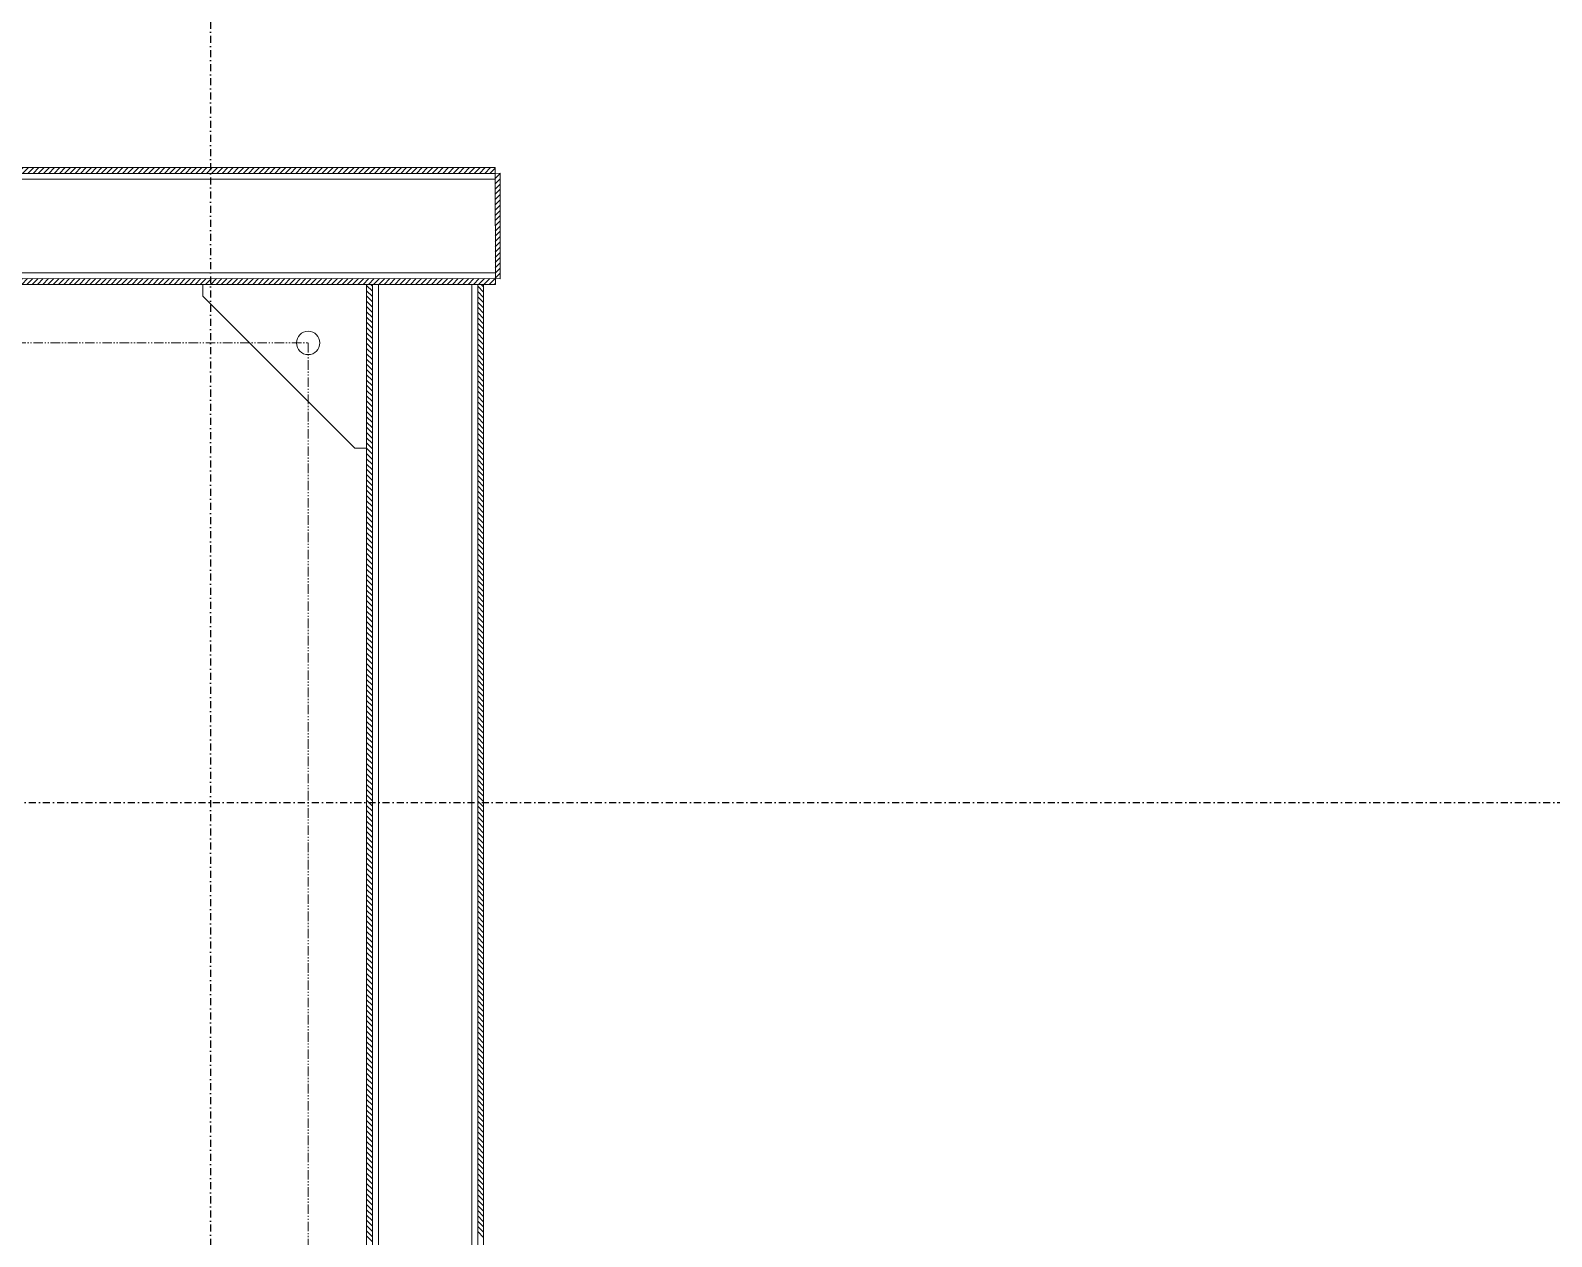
# Model space of a CAD drawing. Header units: millimetres. Extents: x 2179 to 44859, y 3478 to 159868.
# Drawn here: x 34916 to 36216, y 137524 to 138556 of the extents above; entities that cross this region are included whole.
import ezdxf

# ---------------------------------------------------------------- set-up
doc = ezdxf.new("R2010")
doc.units = ezdxf.units.MM
doc.linetypes.add('1_Čerchovaná 6_0mm', pattern=[12, 6, -3, 0, -3])
doc.linetypes.add('IMPORT-PHANTOM2', pattern=[14.732, 8.128, -1.524, 1.016, -1.524, 1.016, -1.524])
for name, color, linetype, lineweight in [('0-1', 7, 'IMPORT-PHANTOM2', 9), ('0-2', 7, 'Continuous', 9), ('2966-1_navrh dispozice stroju-HK_dwg-1', 7, 'Continuous', 9)]:
    doc.layers.add(name, color=color, linetype=linetype, lineweight=lineweight)
doc.layers.add('S-GRID-1', color=9, linetype='1_Čerchovaná 6_0mm', lineweight=25, true_color=0x808080)

# ---------------------------------------------------------------- blocks, each defined once
blk = doc.blocks.new('2966-1_navrh dispozice stroju-HK_dwg__X1502-903077-1NP _ stroje - KOTVÍCÍ BODY')
at = {"layer": '0-2'}
for p, q in [((-15394.9, 19155.9), (-15399.9, 19160.9)), ((-15394.9, 19160.4), (-15399.5, 19164.9)), ((-15394.9, 19164.9), (-15395, 19164.9)), ((-15394.9, 19151.4), (-15399.9, 19156.4)), ((-15394.9, 19146.9), (-15399.9, 19151.9)), ((-15394.9, 19142.4), (-15399.9, 19147.4)), ((-15394.9, 19137.9), (-15399.9, 19142.9)), ((-15394.9, 19133.4), (-15399.9, 19138.4)), ((-15394.9, 19129), (-15399.9, 19134)), ((-15394.9, 19124.5), (-15399.9, 19129.5)), ((-15394.9, 19120), (-15399.9, 19125)), ((-15394.9, 19115.5), (-15399.9, 19120.5)), ((-15394.9, 19111), (-15399.9, 19116)), ((-15394.9, 19106.5), (-15399.9, 19111.5)), ((-15394.9, 19102), (-15399.9, 19107)), ((-15394.9, 19097.5), (-15399.9, 19102.5)), ((-15394.9, 19093), (-15399.9, 19098)), ((-15394.9, 19088.5), (-15399.9, 19093.5)), ((-15394.9, 19084.1), (-15399.9, 19089.1)), ((-15394.9, 19079.6), (-15399.9, 19084.6)), ((-15394.9, 19075.1), (-15399.9, 19080.1)), ((-15394.9, 19070.6), (-15399.9, 19075.6)), ((-15394.9, 19066.1), (-15399.9, 19071.1)), ((-15394.9, 19061.6), (-15399.9, 19066.6)), ((-15394.9, 19057.1), (-15399.9, 19062.1)), ((-15394.9, 19052.6), (-15399.9, 19057.6)), ((-15394.9, 19048.1), (-15399.9, 19053.1)), ((-15394.9, 19043.6), (-15399.9, 19048.6)), ((-15394.9, 19039.2), (-15399.9, 19044.2)), ((-15394.9, 19034.7), (-15399.9, 19039.7)), ((-15394.9, 19030.2), (-15399.9, 19035.2)), ((-15394.9, 19025.7), (-15399.9, 19030.7)), ((-15394.9, 19021.2), (-15399.9, 19026.2)), ((-15394.9, 19016.7), (-15399.9, 19021.7)), ((-15394.9, 19012.2), (-15399.9, 19017.2)), ((-15394.9, 19007.7), (-15399.9, 19012.7)), ((-15394.9, 19003.2), (-15399.9, 19008.2)), ((-15394.9, 18998.7), (-15399.9, 19003.7)), ((-15394.9, 18994.3), (-15399.9, 18999.3)), ((-15394.9, 18989.8), (-15399.9, 18994.8)), ((-15394.9, 18985.3), (-15399.9, 18990.3)), ((-15394.9, 18980.8), (-15399.9, 18985.8)), ((-15394.9, 18976.3), (-15399.9, 18981.3)), ((-15394.9, 18971.8), (-15399.9, 18976.8)), ((-15394.9, 18967.3), (-15399.9, 18972.3)), ((-15394.9, 18962.8), (-15399.9, 18967.8)), ((-15394.9, 18958.3), (-15399.9, 18963.3)), ((-15394.9, 18953.8), (-15399.9, 18958.8)), ((-15394.9, 18949.4), (-15399.9, 18954.4)), ((-15394.9, 18944.9), (-15399.9, 18949.9)), ((-15394.9, 18940.4), (-15399.9, 18945.4)), ((-15394.9, 18935.9), (-15399.9, 18940.9)), ((-15394.9, 18931.4), (-15399.9, 18936.4)), ((-15394.9, 18926.9), (-15399.9, 18931.9)), ((-15394.9, 18922.4), (-15399.9, 18927.4)), ((-15394.9, 18917.9), (-15399.9, 18922.9)), ((-15394.9, 18913.4), (-15399.9, 18918.4)), ((-15394.9, 18908.9), (-15399.9, 18913.9)), ((-15394.9, 18904.4), (-15399.9, 18909.4)), ((-15394.9, 18900), (-15399.9, 18905)), ((-15394.9, 18895.5), (-15399.9, 18900.5)), ((-15394.9, 18891), (-15399.9, 18896)), ((-15394.9, 18886.5), (-15399.9, 18891.5)), ((-15394.9, 18882), (-15399.9, 18887)), ((-15394.9, 18877.5), (-15399.9, 18882.5)), ((-15394.9, 18873), (-15399.9, 18878)), ((-15394.9, 18868.5), (-15399.9, 18873.5)), ((-15394.9, 18864), (-15399.9, 18869)), ((-15394.9, 18859.5), (-15399.9, 18864.5)), ((-15394.9, 18855.1), (-15399.9, 18860.1)), ((-15394.9, 18850.6), (-15399.9, 18855.6)), ((-15394.9, 18846.1), (-15399.9, 18851.1)), ((-15394.9, 18841.6), (-15399.9, 18846.6)), ((-15394.9, 18837.1), (-15399.9, 18842.1)), ((-15394.9, 18832.6), (-15399.9, 18837.6)), ((-15394.9, 18828.1), (-15399.9, 18833.1)), ((-15394.9, 18823.6), (-15399.9, 18828.6)), ((-15394.9, 18819.1), (-15399.9, 18824.1)), ((-15394.9, 18814.6), (-15399.9, 18819.6)), ((-15394.9, 18810.2), (-15399.9, 18815.2)), ((-15394.9, 18805.7), (-15399.9, 18810.7)), ((-15394.9, 18801.2), (-15399.9, 18806.2)), ((-15394.9, 18796.7), (-15399.9, 18801.7)), ((-15394.9, 18792.2), (-15399.9, 18797.2)), ((-15394.9, 18787.7), (-15399.9, 18792.7)), ((-15394.9, 18783.2), (-15399.9, 18788.2)), ((-15394.9, 18778.7), (-15399.9, 18783.7)), ((-15394.9, 18774.2), (-15399.9, 18779.2)), ((-15394.9, 18769.7), (-15399.9, 18774.7)), ((-15394.9, 18765.3), (-15399.9, 18770.3)), ((-15394.9, 18760.8), (-15399.9, 18765.8)), ((-15394.9, 18756.3), (-15399.9, 18761.3)), ((-15394.9, 18751.8), (-15399.9, 18756.8)), ((-15394.9, 18747.3), (-15399.9, 18752.3)), ((-15394.9, 18742.8), (-15399.9, 18747.8)), ((-15394.9, 18738.3), (-15399.9, 18743.3)), ((-15394.9, 18733.8), (-15399.9, 18738.8)), ((-15394.9, 18729.3), (-15399.9, 18734.3)), ((-15394.9, 18724.8), (-15399.9, 18729.8)), ((-15394.9, 18720.4), (-15399.9, 18725.4)), ((-15394.9, 18715.9), (-15399.9, 18720.9)), ((-15394.9, 18711.4), (-15399.9, 18716.4)), ((-15394.9, 18706.9), (-15399.9, 18711.9)), ((-15394.9, 18702.4), (-15399.9, 18707.4)), ((-15394.9, 18697.9), (-15399.9, 18702.9)), ((-15394.9, 18693.4), (-15399.9, 18698.4)), ((-15394.9, 18688.9), (-15399.9, 18693.9)), ((-15394.9, 18684.4), (-15399.9, 18689.4)), ((-15394.9, 18679.9), (-15399.9, 18684.9)), ((-15394.9, 18675.5), (-15399.9, 18680.5)), ((-15394.9, 18671), (-15399.9, 18676)), ((-15394.9, 18666.5), (-15399.9, 18671.5)), ((-15394.9, 18662), (-15399.9, 18667)), ((-15394.9, 18657.5), (-15399.9, 18662.5)), ((-15394.9, 18653), (-15399.9, 18658)), ((-15394.9, 18648.5), (-15399.9, 18653.5)), ((-15394.9, 18644), (-15399.9, 18649)), ((-15394.9, 18639.5), (-15399.9, 18644.5)), ((-15394.9, 18635), (-15399.9, 18640)), ((-15394.9, 18630.6), (-15399.9, 18635.6)), ((-15394.9, 18626.1), (-15399.9, 18631.1)), ((-15394.9, 18621.6), (-15399.9, 18626.6)), ((-15394.9, 18617.1), (-15399.9, 18622.1)), ((-15394.9, 18612.6), (-15399.9, 18617.6)), ((-15394.9, 18608.1), (-15399.9, 18613.1)), ((-15394.9, 18603.6), (-15399.9, 18608.6)), ((-15394.9, 18599.1), (-15399.9, 18604.1)), ((-15394.9, 18594.6), (-15399.9, 18599.6)), ((-15394.9, 18590.1), (-15399.9, 18595.1)), ((-15394.9, 18585.7), (-15399.9, 18590.7)), ((-15394.9, 18581.2), (-15399.9, 18586.2)), ((-15394.9, 18576.7), (-15399.9, 18581.7)), ((-15394.9, 18572.2), (-15399.9, 18577.2)), ((-15394.9, 18567.7), (-15399.9, 18572.7)), ((-15394.9, 18563.2), (-15399.9, 18568.2)), ((-15394.9, 18558.7), (-15399.9, 18563.7)), ((-15394.9, 18554.2), (-15399.9, 18559.2)), ((-15394.9, 18549.7), (-15399.9, 18554.7)), ((-15394.9, 18545.2), (-15399.9, 18550.2)), ((-15394.9, 18540.7), (-15399.9, 18545.7)), ((-15394.9, 18536.3), (-15399.9, 18541.3)), ((-15394.9, 18531.8), (-15399.9, 18536.8)), ((-15394.9, 18527.3), (-15399.9, 18532.3)), ((-15394.9, 18522.8), (-15399.9, 18527.8)), ((-15394.9, 18518.3), (-15399.9, 18523.3)), ((-15394.9, 18513.8), (-15399.9, 18518.8)), ((-15394.9, 18509.3), (-15399.9, 18514.3)), ((-15394.9, 18504.8), (-15399.9, 18509.8)), ((-15394.9, 18500.3), (-15399.9, 18505.3)), ((-15394.9, 18495.8), (-15399.9, 18500.8)), ((-15394.9, 18491.4), (-15399.9, 18496.4)), ((-15394.9, 18486.9), (-15399.9, 18491.9)), ((-15394.9, 18482.4), (-15399.9, 18487.4)), ((-15394.9, 18477.9), (-15399.9, 18482.9)), ((-15394.9, 18473.4), (-15399.9, 18478.4)), ((-15394.9, 18468.9), (-15399.9, 18473.9)), ((-15394.9, 18464.4), (-15399.9, 18469.4)), ((-15394.9, 18459.9), (-15399.9, 18464.9)), ((-15394.9, 18455.4), (-15399.9, 18460.4)), ((-15394.9, 18450.9), (-15399.9, 18455.9)), ((-15394.9, 18446.5), (-15399.9, 18451.5)), ((-15394.9, 18442), (-15399.9, 18447)), ((-15394.9, 18437.5), (-15399.9, 18442.5)), ((-15394.9, 18433), (-15399.9, 18438)), ((-15394.9, 18428.5), (-15399.9, 18433.5)), ((-15394.9, 18424), (-15399.9, 18429)), ((-15394.9, 18419.5), (-15399.9, 18424.5)), ((-15394.9, 18415), (-15399.9, 18420)), ((-15394.9, 18410.5), (-15399.9, 18415.5)), ((-15394.9, 18406), (-15399.9, 18411)), ((-15394.9, 18401.6), (-15399.9, 18406.6)), ((-15394.9, 18397.1), (-15399.9, 18402.1)), ((-15394.9, 18392.6), (-15399.9, 18397.6)), ((-15394.9, 18388.1), (-15399.9, 18393.1)), ((-15394.9, 18383.6), (-15399.9, 18388.6)), ((-15394.9, 18379.1), (-15399.9, 18384.1)), ((-15394.9, 18374.6), (-15399.9, 18379.6)), ((-15394.9, 18370.1), (-15399.9, 18375.1)), ((-15394.9, 18365.6), (-15399.9, 18370.6)), ((-15394.9, 18361.1), (-15399.9, 18366.1)), ((-15394.9, 18356.7), (-15399.9, 18361.7)), ((-15394.9, 18352.2), (-15399.9, 18357.2)), ((-15394.9, 18347.7), (-15399.9, 18352.7)), ((-15394.9, 18343.2), (-15399.9, 18348.2)), ((-15394.9, 18338.7), (-15399.9, 18343.7)), ((-15394.9, 18334.2), (-15399.9, 18339.2)), ((-15394.9, 18329.7), (-15399.9, 18334.7)), ((-15394.9, 18325.2), (-15399.9, 18330.2)), ((-15394.9, 18320.7), (-15399.9, 18325.7)), ((-15394.9, 18316.2), (-15399.9, 18321.2)), ((-15394.9, 18311.8), (-15399.9, 18316.8)), ((-15394.9, 18307.3), (-15399.9, 18312.3)), ((-15394.9, 18302.8), (-15399.9, 18307.8)), ((-15394.9, 18298.3), (-15399.9, 18303.3)), ((-15394.9, 18293.8), (-15399.9, 18298.8)), ((-15394.9, 18289.3), (-15399.9, 18294.3)), ((-15394.9, 18284.8), (-15399.9, 18289.8)), ((-15394.9, 18280.3), (-15399.9, 18285.3)), ((-15394.9, 18275.8), (-15399.9, 18280.8)), ((-15394.9, 18271.3), (-15399.9, 18276.3)), ((-15394.9, 18266.9), (-15399.9, 18271.9)), ((-15394.9, 18262.4), (-15399.9, 18267.4)), ((-15394.9, 18257.9), (-15399.9, 18262.9)), ((-15396.5, 18254.9), (-15399.9, 18258.4))]:
    blk.add_line(p, q, dxfattribs=at)
blk = doc.blocks.new('2966-1_navrh dispozice stroju-HK_dwg__X1503-903078-1NP _ stroje - KOTVÍCÍ BODY')
at = {"layer": '0-2'}
for p, q in [((-15299.9, 19159.7), (-15304.9, 19164.7)), ((-15299.9, 19155.2), (-15304.9, 19160.2)), ((-15299.9, 19164.2), (-15300.7, 19164.9)), ((-15299.9, 19150.7), (-15304.9, 19155.7)), ((-15299.9, 19146.2), (-15304.9, 19151.2)), ((-15299.9, 19141.7), (-15304.9, 19146.7)), ((-15299.9, 19137.2), (-15304.9, 19142.2)), ((-15299.9, 19132.7), (-15304.9, 19137.7)), ((-15299.9, 19128.2), (-15304.9, 19133.2)), ((-15299.9, 19123.8), (-15304.9, 19128.8)), ((-15299.9, 19119.3), (-15304.9, 19124.3)), ((-15299.9, 19114.8), (-15304.9, 19119.8)), ((-15299.9, 19110.3), (-15304.9, 19115.3)), ((-15299.9, 19105.8), (-15304.9, 19110.8)), ((-15299.9, 19101.3), (-15304.9, 19106.3)), ((-15299.9, 19096.8), (-15304.9, 19101.8)), ((-15299.9, 19092.3), (-15304.9, 19097.3)), ((-15299.9, 19087.8), (-15304.9, 19092.8)), ((-15299.9, 19083.3), (-15304.9, 19088.3)), ((-15299.9, 19078.9), (-15304.9, 19083.9)), ((-15299.9, 19074.4), (-15304.9, 19079.4)), ((-15299.9, 19069.9), (-15304.9, 19074.9)), ((-15299.9, 19065.4), (-15304.9, 19070.4)), ((-15299.9, 19060.9), (-15304.9, 19065.9)), ((-15299.9, 19056.4), (-15304.9, 19061.4)), ((-15299.9, 19051.9), (-15304.9, 19056.9)), ((-15299.9, 19047.4), (-15304.9, 19052.4)), ((-15299.9, 19042.9), (-15304.9, 19047.9)), ((-15299.9, 19038.4), (-15304.9, 19043.4)), ((-15299.9, 19034), (-15304.9, 19039)), ((-15299.9, 19029.5), (-15304.9, 19034.5)), ((-15299.9, 19025), (-15304.9, 19030)), ((-15299.9, 19020.5), (-15304.9, 19025.5)), ((-15299.9, 19016), (-15304.9, 19021)), ((-15299.9, 19011.5), (-15304.9, 19016.5)), ((-15299.9, 19007), (-15304.9, 19012)), ((-15299.9, 19002.5), (-15304.9, 19007.5)), ((-15299.9, 18998), (-15304.9, 19003)), ((-15299.9, 18993.5), (-15304.9, 18998.5)), ((-15299.9, 18989.1), (-15304.9, 18994.1)), ((-15299.9, 18984.6), (-15304.9, 18989.6)), ((-15299.9, 18980.1), (-15304.9, 18985.1)), ((-15299.9, 18975.6), (-15304.9, 18980.6)), ((-15299.9, 18971.1), (-15304.9, 18976.1)), ((-15299.9, 18966.6), (-15304.9, 18971.6)), ((-15299.9, 18962.1), (-15304.9, 18967.1)), ((-15299.9, 18957.6), (-15304.9, 18962.6)), ((-15299.9, 18953.1), (-15304.9, 18958.1)), ((-15299.9, 18948.6), (-15304.9, 18953.6)), ((-15299.9, 18944.2), (-15304.9, 18949.2)), ((-15299.9, 18939.7), (-15304.9, 18944.7)), ((-15299.9, 18935.2), (-15304.9, 18940.2)), ((-15299.9, 18930.7), (-15304.9, 18935.7)), ((-15299.9, 18926.2), (-15304.9, 18931.2)), ((-15299.9, 18921.7), (-15304.9, 18926.7)), ((-15299.9, 18917.2), (-15304.9, 18922.2)), ((-15299.9, 18912.7), (-15304.9, 18917.7)), ((-15299.9, 18908.2), (-15304.9, 18913.2)), ((-15299.9, 18903.7), (-15304.9, 18908.7)), ((-15299.9, 18899.3), (-15304.9, 18904.3)), ((-15299.9, 18894.8), (-15304.9, 18899.8)), ((-15299.9, 18890.3), (-15304.9, 18895.3)), ((-15299.9, 18885.8), (-15304.9, 18890.8)), ((-15299.9, 18881.3), (-15304.9, 18886.3)), ((-15299.9, 18876.8), (-15304.9, 18881.8)), ((-15299.9, 18872.3), (-15304.9, 18877.3)), ((-15299.9, 18867.8), (-15304.9, 18872.8)), ((-15299.9, 18863.3), (-15304.9, 18868.3)), ((-15299.9, 18858.8), (-15304.9, 18863.8)), ((-15299.9, 18854.4), (-15304.9, 18859.4)), ((-15299.9, 18849.9), (-15304.9, 18854.9)), ((-15299.9, 18845.4), (-15304.9, 18850.4)), ((-15299.9, 18840.9), (-15304.9, 18845.9)), ((-15299.9, 18836.4), (-15304.9, 18841.4)), ((-15299.9, 18831.9), (-15304.9, 18836.9)), ((-15299.9, 18827.4), (-15304.9, 18832.4)), ((-15299.9, 18822.9), (-15304.9, 18827.9)), ((-15299.9, 18818.4), (-15304.9, 18823.4)), ((-15299.9, 18813.9), (-15304.9, 18818.9)), ((-15299.9, 18809.4), (-15304.9, 18814.4)), ((-15299.9, 18805), (-15304.9, 18810)), ((-15299.9, 18800.5), (-15304.9, 18805.5)), ((-15299.9, 18796), (-15304.9, 18801)), ((-15299.9, 18791.5), (-15304.9, 18796.5)), ((-15299.9, 18787), (-15304.9, 18792)), ((-15299.9, 18782.5), (-15304.9, 18787.5)), ((-15299.9, 18778), (-15304.9, 18783)), ((-15299.9, 18773.5), (-15304.9, 18778.5)), ((-15299.9, 18769), (-15304.9, 18774)), ((-15299.9, 18764.5), (-15304.9, 18769.5)), ((-15299.9, 18760.1), (-15304.9, 18765.1)), ((-15299.9, 18755.6), (-15304.9, 18760.6)), ((-15299.9, 18751.1), (-15304.9, 18756.1)), ((-15299.9, 18746.6), (-15304.9, 18751.6)), ((-15299.9, 18742.1), (-15304.9, 18747.1)), ((-15299.9, 18737.6), (-15304.9, 18742.6)), ((-15299.9, 18733.1), (-15304.9, 18738.1)), ((-15299.9, 18728.6), (-15304.9, 18733.6)), ((-15299.9, 18724.1), (-15304.9, 18729.1)), ((-15299.9, 18719.6), (-15304.9, 18724.6)), ((-15299.9, 18715.2), (-15304.9, 18720.2)), ((-15299.9, 18710.7), (-15304.9, 18715.7)), ((-15299.9, 18706.2), (-15304.9, 18711.2)), ((-15299.9, 18701.7), (-15304.9, 18706.7)), ((-15299.9, 18697.2), (-15304.9, 18702.2)), ((-15299.9, 18692.7), (-15304.9, 18697.7)), ((-15299.9, 18688.2), (-15304.9, 18693.2)), ((-15299.9, 18683.7), (-15304.9, 18688.7)), ((-15299.9, 18679.2), (-15304.9, 18684.2)), ((-15299.9, 18674.7), (-15304.9, 18679.7)), ((-15299.9, 18670.3), (-15304.9, 18675.3)), ((-15299.9, 18665.8), (-15304.9, 18670.8)), ((-15299.9, 18661.3), (-15304.9, 18666.3)), ((-15299.9, 18656.8), (-15304.9, 18661.8)), ((-15299.9, 18652.3), (-15304.9, 18657.3)), ((-15299.9, 18647.8), (-15304.9, 18652.8)), ((-15299.9, 18643.3), (-15304.9, 18648.3)), ((-15299.9, 18638.8), (-15304.9, 18643.8)), ((-15299.9, 18634.3), (-15304.9, 18639.3)), ((-15299.9, 18629.8), (-15304.9, 18634.8)), ((-15299.9, 18625.4), (-15304.9, 18630.4)), ((-15299.9, 18620.9), (-15304.9, 18625.9)), ((-15299.9, 18616.4), (-15304.9, 18621.4)), ((-15299.9, 18611.9), (-15304.9, 18616.9)), ((-15299.9, 18607.4), (-15304.9, 18612.4)), ((-15299.9, 18602.9), (-15304.9, 18607.9)), ((-15299.9, 18598.4), (-15304.9, 18603.4)), ((-15299.9, 18593.9), (-15304.9, 18598.9)), ((-15299.9, 18589.4), (-15304.9, 18594.4)), ((-15299.9, 18584.9), (-15304.9, 18589.9)), ((-15299.9, 18580.5), (-15304.9, 18585.5)), ((-15299.9, 18576), (-15304.9, 18581)), ((-15299.9, 18571.5), (-15304.9, 18576.5)), ((-15299.9, 18567), (-15304.9, 18572)), ((-15299.9, 18562.5), (-15304.9, 18567.5)), ((-15299.9, 18558), (-15304.9, 18563)), ((-15299.9, 18553.5), (-15304.9, 18558.5)), ((-15299.9, 18549), (-15304.9, 18554)), ((-15299.9, 18544.5), (-15304.9, 18549.5)), ((-15299.9, 18540), (-15304.9, 18545)), ((-15299.9, 18535.6), (-15304.9, 18540.6)), ((-15299.9, 18531.1), (-15304.9, 18536.1)), ((-15299.9, 18526.6), (-15304.9, 18531.6)), ((-15299.9, 18522.1), (-15304.9, 18527.1)), ((-15299.9, 18517.6), (-15304.9, 18522.6)), ((-15299.9, 18513.1), (-15304.9, 18518.1)), ((-15299.9, 18508.6), (-15304.9, 18513.6)), ((-15299.9, 18504.1), (-15304.9, 18509.1)), ((-15299.9, 18499.6), (-15304.9, 18504.6)), ((-15299.9, 18495.1), (-15304.9, 18500.1)), ((-15299.9, 18490.7), (-15304.9, 18495.7)), ((-15299.9, 18486.2), (-15304.9, 18491.2)), ((-15299.9, 18481.7), (-15304.9, 18486.7)), ((-15299.9, 18477.2), (-15304.9, 18482.2)), ((-15299.9, 18472.7), (-15304.9, 18477.7)), ((-15299.9, 18468.2), (-15304.9, 18473.2)), ((-15299.9, 18463.7), (-15304.9, 18468.7)), ((-15299.9, 18459.2), (-15304.9, 18464.2)), ((-15299.9, 18454.7), (-15304.9, 18459.7)), ((-15299.9, 18450.2), (-15304.9, 18455.2)), ((-15299.9, 18445.7), (-15304.9, 18450.7)), ((-15299.9, 18441.3), (-15304.9, 18446.3)), ((-15299.9, 18436.8), (-15304.9, 18441.8)), ((-15299.9, 18432.3), (-15304.9, 18437.3)), ((-15299.9, 18427.8), (-15304.9, 18432.8)), ((-15299.9, 18423.3), (-15304.9, 18428.3)), ((-15299.9, 18418.8), (-15304.9, 18423.8)), ((-15299.9, 18414.3), (-15304.9, 18419.3)), ((-15299.9, 18409.8), (-15304.9, 18414.8)), ((-15299.9, 18405.3), (-15304.9, 18410.3)), ((-15299.9, 18400.8), (-15304.9, 18405.8)), ((-15299.9, 18396.4), (-15304.9, 18401.4)), ((-15299.9, 18391.9), (-15304.9, 18396.9)), ((-15299.9, 18387.4), (-15304.9, 18392.4)), ((-15299.9, 18382.9), (-15304.9, 18387.9)), ((-15299.9, 18378.4), (-15304.9, 18383.4)), ((-15299.9, 18373.9), (-15304.9, 18378.9)), ((-15299.9, 18369.4), (-15304.9, 18374.4)), ((-15299.9, 18364.9), (-15304.9, 18369.9)), ((-15299.9, 18360.4), (-15304.9, 18365.4)), ((-15299.9, 18355.9), (-15304.9, 18360.9)), ((-15299.9, 18351.5), (-15304.9, 18356.5)), ((-15299.9, 18347), (-15304.9, 18352)), ((-15299.9, 18342.5), (-15304.9, 18347.5)), ((-15299.9, 18338), (-15304.9, 18343)), ((-15299.9, 18333.5), (-15304.9, 18338.5)), ((-15299.9, 18329), (-15304.9, 18334)), ((-15299.9, 18324.5), (-15304.9, 18329.5)), ((-15299.9, 18320), (-15304.9, 18325)), ((-15299.9, 18315.5), (-15304.9, 18320.5)), ((-15299.9, 18311), (-15304.9, 18316)), ((-15299.9, 18306.6), (-15304.9, 18311.6)), ((-15299.9, 18302.1), (-15304.9, 18307.1)), ((-15299.9, 18297.6), (-15304.9, 18302.6)), ((-15299.9, 18293.1), (-15304.9, 18298.1)), ((-15299.9, 18288.6), (-15304.9, 18293.6)), ((-15299.9, 18284.1), (-15304.9, 18289.1)), ((-15299.9, 18279.6), (-15304.9, 18284.6)), ((-15299.9, 18275.1), (-15304.9, 18280.1)), ((-15299.9, 18270.6), (-15304.9, 18275.6)), ((-15299.9, 18266.1), (-15304.9, 18271.1)), ((-15299.9, 18261.7), (-15304.9, 18266.7)), ((-15299.9, 18257.2), (-15304.9, 18262.2)), ((-15302.2, 18254.9), (-15304.9, 18257.7))]:
    blk.add_line(p, q, dxfattribs=at)
blk = doc.blocks.new('2966-1_navrh dispozice stroju-HK_dwg__X1504-903079-1NP _ stroje - KOTVÍCÍ BODY')
at = {"layer": '0-2'}
for p, q in [((-15299.9, 19152.9), (-15297.9, 19154.9)), ((-15298.4, 19149.9), (-15293.4, 19154.9)), ((-15293.9, 19149.9), (-15288.9, 19154.9)), ((-15289.4, 19149.9), (-15284.4, 19154.9)), ((-15284.9, 19149.9), (-15279.9, 19154.9)), ((-15280.4, 19149.9), (-15275.4, 19154.9)), ((-15275.9, 19149.9), (-15270.9, 19154.9)), ((-15271.4, 19149.9), (-15266.4, 19154.9)), ((-15266.9, 19149.9), (-15261.9, 19154.9)), ((-15262.4, 19149.9), (-15257.4, 19154.9)), ((-15258, 19149.9), (-15253, 19154.9)), ((-15253.5, 19149.9), (-15248.5, 19154.9)), ((-15249, 19149.9), (-15244, 19154.9)), ((-15244.5, 19149.9), (-15239.5, 19154.9)), ((-15240, 19149.9), (-15235, 19154.9)), ((-15235.5, 19149.9), (-15230.5, 19154.9)), ((-15231, 19149.9), (-15226, 19154.9)), ((-15226.5, 19149.9), (-15221.5, 19154.9)), ((-15222, 19149.9), (-15217, 19154.9)), ((-15217.5, 19149.9), (-15212.5, 19154.9)), ((-15213, 19149.9), (-15208, 19154.9)), ((-15208.6, 19149.9), (-15203.6, 19154.9)), ((-15204.1, 19149.9), (-15199.1, 19154.9)), ((-15199.6, 19149.9), (-15194.6, 19154.9)), ((-15195.1, 19149.9), (-15190.1, 19154.9)), ((-15190.6, 19149.9), (-15185.6, 19154.9)), ((-15186.1, 19149.9), (-15181.1, 19154.9)), ((-15181.6, 19149.9), (-15176.6, 19154.9)), ((-15177.1, 19149.9), (-15172.1, 19154.9)), ((-15172.6, 19149.9), (-15167.6, 19154.9)), ((-15168.1, 19149.9), (-15163.1, 19154.9)), ((-15163.7, 19149.9), (-15158.7, 19154.9)), ((-15159.2, 19149.9), (-15154.2, 19154.9)), ((-15154.7, 19149.9), (-15149.7, 19154.9)), ((-15150.2, 19149.9), (-15145.2, 19154.9)), ((-15145.7, 19149.9), (-15140.7, 19154.9)), ((-15141.2, 19149.9), (-15136.2, 19154.9)), ((-15136.7, 19149.9), (-15131.7, 19154.9)), ((-15132.2, 19149.9), (-15127.2, 19154.9)), ((-15127.7, 19149.9), (-15122.7, 19154.9)), ((-15123.2, 19149.9), (-15118.2, 19154.9)), ((-15118.8, 19149.9), (-15113.8, 19154.9)), ((-15114.3, 19149.9), (-15109.3, 19154.9)), ((-15109.8, 19149.9), (-15104.8, 19154.9)), ((-15105.3, 19149.9), (-15100.3, 19154.9)), ((-15100.8, 19149.9), (-15095.8, 19154.9)), ((-15096.3, 19149.9), (-15091.3, 19154.9)), ((-15091.8, 19149.9), (-15086.8, 19154.9)), ((-15087.3, 19149.9), (-15082.3, 19154.9)), ((-15082.8, 19149.9), (-15077.8, 19154.9)), ((-15078.3, 19149.9), (-15073.3, 19154.9)), ((-15073.9, 19149.9), (-15068.9, 19154.9)), ((-15069.4, 19149.9), (-15064.4, 19154.9)), ((-15064.9, 19149.9), (-15059.9, 19154.9)), ((-15060.4, 19149.9), (-15055.4, 19154.9)), ((-15055.9, 19149.9), (-15050.9, 19154.9)), ((-15051.4, 19149.9), (-15046.4, 19154.9)), ((-15046.9, 19149.9), (-15041.9, 19154.9)), ((-15042.4, 19149.9), (-15037.4, 19154.9)), ((-15037.9, 19149.9), (-15032.9, 19154.9)), ((-15033.4, 19149.9), (-15028.4, 19154.9)), ((-15029, 19149.9), (-15024, 19154.9)), ((-15024.5, 19149.9), (-15019.5, 19154.9)), ((-15020, 19149.9), (-15015, 19154.9)), ((-15015.5, 19149.9), (-15010.5, 19154.9)), ((-15011, 19149.9), (-15006, 19154.9)), ((-15006.5, 19149.9), (-15001.5, 19154.9)), ((-15002, 19149.9), (-14997, 19154.9)), ((-14997.5, 19149.9), (-14992.5, 19154.9)), ((-14993, 19149.9), (-14988, 19154.9)), ((-14988.5, 19149.9), (-14983.5, 19154.9)), ((-14984.1, 19149.9), (-14979.1, 19154.9)), ((-14979.6, 19149.9), (-14974.6, 19154.9)), ((-14975.1, 19149.9), (-14970.1, 19154.9)), ((-14970.6, 19149.9), (-14965.6, 19154.9)), ((-14966.1, 19149.9), (-14961.1, 19154.9)), ((-14961.6, 19149.9), (-14956.6, 19154.9)), ((-14957.1, 19149.9), (-14952.1, 19154.9)), ((-14952.6, 19149.9), (-14947.6, 19154.9)), ((-14948.1, 19149.9), (-14943.1, 19154.9)), ((-14943.6, 19149.9), (-14938.6, 19154.9)), ((-14939.2, 19149.9), (-14934.2, 19154.9)), ((-14934.7, 19149.9), (-14929.7, 19154.9)), ((-14930.2, 19149.9), (-14925.2, 19154.9)), ((-14925.7, 19149.9), (-14920.7, 19154.9)), ((-14921.2, 19149.9), (-14916.2, 19154.9)), ((-14916.7, 19149.9), (-14911.7, 19154.9)), ((-14912.2, 19149.9), (-14907.2, 19154.9)), ((-14907.7, 19149.9), (-14902.7, 19154.9)), ((-14903.2, 19149.9), (-14898.2, 19154.9)), ((-14898.7, 19149.9), (-14893.7, 19154.9)), ((-14894.3, 19149.9), (-14889.3, 19154.9)), ((-14889.8, 19149.9), (-14884.8, 19154.9)), ((-14885.3, 19149.9), (-14880.3, 19154.9)), ((-14880.8, 19149.9), (-14875.8, 19154.9)), ((-14876.3, 19149.9), (-14871.3, 19154.9)), ((-14871.8, 19149.9), (-14866.8, 19154.9)), ((-14867.3, 19149.9), (-14862.3, 19154.9)), ((-14862.8, 19149.9), (-14857.8, 19154.9)), ((-14858.3, 19149.9), (-14853.3, 19154.9)), ((-14853.8, 19149.9), (-14848.8, 19154.9)), ((-14849.3, 19149.9), (-14844.3, 19154.9)), ((-14844.9, 19149.9), (-14839.9, 19154.9)), ((-14840.4, 19149.9), (-14835.4, 19154.9)), ((-14835.9, 19149.9), (-14830.9, 19154.9)), ((-14831.4, 19149.9), (-14826.4, 19154.9)), ((-14826.9, 19149.9), (-14821.9, 19154.9)), ((-14822.4, 19149.9), (-14817.4, 19154.9)), ((-14817.9, 19149.9), (-14812.9, 19154.9)), ((-14813.4, 19149.9), (-14808.4, 19154.9)), ((-14808.9, 19149.9), (-14803.9, 19154.9)), ((-14804.4, 19149.9), (-14799.4, 19154.9)), ((-14800, 19149.9), (-14795, 19154.9)), ((-14795.5, 19149.9), (-14790.5, 19154.9)), ((-14791, 19149.9), (-14786, 19154.9)), ((-14786.5, 19149.9), (-14781.5, 19154.9)), ((-14782, 19149.9), (-14777, 19154.9)), ((-14777.5, 19149.9), (-14772.5, 19154.9)), ((-14773, 19149.9), (-14768, 19154.9)), ((-14768.5, 19149.9), (-14763.5, 19154.9)), ((-14764, 19149.9), (-14759, 19154.9)), ((-14759.5, 19149.9), (-14754.5, 19154.9)), ((-14755.1, 19149.9), (-14750.1, 19154.9)), ((-14750.6, 19149.9), (-14745.6, 19154.9)), ((-14746.1, 19149.9), (-14741.1, 19154.9)), ((-14741.6, 19149.9), (-14736.6, 19154.9)), ((-14737.1, 19149.9), (-14732.1, 19154.9)), ((-14732.6, 19149.9), (-14727.6, 19154.9)), ((-14728.1, 19149.9), (-14723.1, 19154.9)), ((-14723.6, 19149.9), (-14718.6, 19154.9)), ((-14719.1, 19149.9), (-14714.1, 19154.9)), ((-14714.6, 19149.9), (-14709.6, 19154.9)), ((-14710.2, 19149.9), (-14705.2, 19154.9)), ((-14705.7, 19149.9), (-14700.7, 19154.9)), ((-14701.2, 19149.9), (-14696.2, 19154.9)), ((-14696.7, 19149.9), (-14691.7, 19154.9)), ((-14692.2, 19149.9), (-14687.2, 19154.9)), ((-14687.7, 19149.9), (-14682.7, 19154.9)), ((-14683.2, 19149.9), (-14678.2, 19154.9)), ((-14678.7, 19149.9), (-14673.7, 19154.9)), ((-14674.2, 19149.9), (-14669.2, 19154.9)), ((-14669.7, 19149.9), (-14664.7, 19154.9)), ((-14665.3, 19149.9), (-14660.3, 19154.9)), ((-14660.8, 19149.9), (-14655.8, 19154.9)), ((-14656.3, 19149.9), (-14651.3, 19154.9)), ((-14651.8, 19149.9), (-14646.8, 19154.9)), ((-14647.3, 19149.9), (-14642.3, 19154.9)), ((-14642.8, 19149.9), (-14637.8, 19154.9)), ((-14638.3, 19149.9), (-14633.3, 19154.9)), ((-14633.8, 19149.9), (-14628.8, 19154.9)), ((-14629.3, 19149.9), (-14624.3, 19154.9)), ((-14624.8, 19149.9), (-14619.8, 19154.9)), ((-14620.4, 19149.9), (-14615.4, 19154.9)), ((-14615.9, 19149.9), (-14610.9, 19154.9)), ((-14611.4, 19149.9), (-14606.4, 19154.9)), ((-14606.9, 19149.9), (-14601.9, 19154.9)), ((-14602.4, 19149.9), (-14597.4, 19154.9)), ((-14597.9, 19149.9), (-14592.9, 19154.9)), ((-14593.4, 19149.9), (-14588.4, 19154.9)), ((-14588.9, 19149.9), (-14583.9, 19154.9)), ((-14584.4, 19149.9), (-14579.4, 19154.9)), ((-14579.9, 19149.9), (-14574.9, 19154.9)), ((-14575.5, 19149.9), (-14570.5, 19154.9)), ((-14571, 19149.9), (-14566, 19154.9)), ((-14566.5, 19149.9), (-14561.5, 19154.9)), ((-14562, 19149.9), (-14557, 19154.9)), ((-14557.5, 19149.9), (-14552.5, 19154.9)), ((-14553, 19149.9), (-14548, 19154.9)), ((-14548.5, 19149.9), (-14543.5, 19154.9)), ((-14544, 19149.9), (-14539, 19154.9)), ((-14539.5, 19149.9), (-14534.5, 19154.9)), ((-14535, 19149.9), (-14530, 19154.9)), ((-14530.6, 19149.9), (-14525.6, 19154.9)), ((-14526.1, 19149.9), (-14521.1, 19154.9)), ((-14521.6, 19149.9), (-14516.6, 19154.9)), ((-14517.1, 19149.9), (-14512.1, 19154.9)), ((-14512.6, 19149.9), (-14507.6, 19154.9)), ((-14508.1, 19149.9), (-14503.1, 19154.9)), ((-14503.6, 19149.9), (-14498.6, 19154.9)), ((-14499.1, 19149.9), (-14494.1, 19154.9)), ((-14494.6, 19149.9), (-14489.6, 19154.9)), ((-14490.1, 19149.9), (-14485.1, 19154.9))]:
    blk.add_line(p, q, dxfattribs=at)
blk = doc.blocks.new('2966-1_navrh dispozice stroju-HK_dwg__X1505-903080-1NP _ stroje - KOTVÍCÍ BODY')
at = {"layer": '0-2'}
for p, q in [((-15299.9, 19058.6), (-15298.6, 19059.9)), ((-15299.1, 19054.9), (-15294.1, 19059.9)), ((-15294.6, 19054.9), (-15289.6, 19059.9)), ((-15290.1, 19054.9), (-15285.1, 19059.9)), ((-15285.6, 19054.9), (-15280.6, 19059.9)), ((-15281.1, 19054.9), (-15276.1, 19059.9)), ((-15276.6, 19054.9), (-15271.6, 19059.9)), ((-15272.1, 19054.9), (-15267.1, 19059.9)), ((-15267.6, 19054.9), (-15262.6, 19059.9)), ((-15263.1, 19054.9), (-15258.1, 19059.9)), ((-15258.7, 19054.9), (-15253.7, 19059.9)), ((-15254.2, 19054.9), (-15249.2, 19059.9)), ((-15249.7, 19054.9), (-15244.7, 19059.9)), ((-15245.2, 19054.9), (-15240.2, 19059.9)), ((-15240.7, 19054.9), (-15235.7, 19059.9)), ((-15236.2, 19054.9), (-15231.2, 19059.9)), ((-15231.7, 19054.9), (-15226.7, 19059.9)), ((-15227.2, 19054.9), (-15222.2, 19059.9)), ((-15222.7, 19054.9), (-15217.7, 19059.9)), ((-15218.2, 19054.9), (-15213.2, 19059.9)), ((-15213.8, 19054.9), (-15208.8, 19059.9)), ((-15209.3, 19054.9), (-15204.3, 19059.9)), ((-15204.8, 19054.9), (-15199.8, 19059.9)), ((-15200.3, 19054.9), (-15195.3, 19059.9)), ((-15195.8, 19054.9), (-15190.8, 19059.9)), ((-15191.3, 19054.9), (-15186.3, 19059.9)), ((-15186.8, 19054.9), (-15181.8, 19059.9)), ((-15182.3, 19054.9), (-15177.3, 19059.9)), ((-15177.8, 19054.9), (-15172.8, 19059.9)), ((-15173.3, 19054.9), (-15168.3, 19059.9)), ((-15168.9, 19054.9), (-15163.9, 19059.9)), ((-15164.4, 19054.9), (-15159.4, 19059.9)), ((-15159.9, 19054.9), (-15154.9, 19059.9)), ((-15155.4, 19054.9), (-15150.4, 19059.9)), ((-15150.9, 19054.9), (-15145.9, 19059.9)), ((-15146.4, 19054.9), (-15141.4, 19059.9)), ((-15141.9, 19054.9), (-15136.9, 19059.9)), ((-15137.4, 19054.9), (-15132.4, 19059.9)), ((-15132.9, 19054.9), (-15127.9, 19059.9)), ((-15128.4, 19054.9), (-15123.4, 19059.9)), ((-15124, 19054.9), (-15119, 19059.9)), ((-15119.5, 19054.9), (-15114.5, 19059.9)), ((-15115, 19054.9), (-15110, 19059.9)), ((-15110.5, 19054.9), (-15105.5, 19059.9)), ((-15106, 19054.9), (-15101, 19059.9)), ((-15101.5, 19054.9), (-15096.5, 19059.9)), ((-15097, 19054.9), (-15092, 19059.9)), ((-15092.5, 19054.9), (-15087.5, 19059.9)), ((-15088, 19054.9), (-15083, 19059.9)), ((-15083.5, 19054.9), (-15078.5, 19059.9)), ((-15079.1, 19054.9), (-15074.1, 19059.9)), ((-15074.6, 19054.9), (-15069.6, 19059.9)), ((-15070.1, 19054.9), (-15065.1, 19059.9)), ((-15065.6, 19054.9), (-15060.6, 19059.9)), ((-15061.1, 19054.9), (-15056.1, 19059.9)), ((-15056.6, 19054.9), (-15051.6, 19059.9)), ((-15052.1, 19054.9), (-15047.1, 19059.9)), ((-15047.6, 19054.9), (-15042.6, 19059.9)), ((-15043.1, 19054.9), (-15038.1, 19059.9)), ((-15038.6, 19054.9), (-15033.6, 19059.9)), ((-15034.2, 19054.9), (-15029.2, 19059.9)), ((-15029.7, 19054.9), (-15024.7, 19059.9)), ((-15025.2, 19054.9), (-15020.2, 19059.9)), ((-15020.7, 19054.9), (-15015.7, 19059.9)), ((-15016.2, 19054.9), (-15011.2, 19059.9)), ((-15011.7, 19054.9), (-15006.7, 19059.9)), ((-15007.2, 19054.9), (-15002.2, 19059.9)), ((-15002.7, 19054.9), (-14997.7, 19059.9)), ((-14998.2, 19054.9), (-14993.2, 19059.9)), ((-14993.7, 19054.9), (-14988.7, 19059.9)), ((-14989.3, 19054.9), (-14984.3, 19059.9)), ((-14984.8, 19054.9), (-14979.8, 19059.9)), ((-14980.3, 19054.9), (-14975.3, 19059.9)), ((-14975.8, 19054.9), (-14970.8, 19059.9)), ((-14971.3, 19054.9), (-14966.3, 19059.9)), ((-14966.8, 19054.9), (-14961.8, 19059.9)), ((-14962.3, 19054.9), (-14957.3, 19059.9)), ((-14957.8, 19054.9), (-14952.8, 19059.9)), ((-14953.3, 19054.9), (-14948.3, 19059.9)), ((-14948.8, 19054.9), (-14943.8, 19059.9)), ((-14944.3, 19054.9), (-14939.3, 19059.9)), ((-14939.9, 19054.9), (-14934.9, 19059.9)), ((-14935.4, 19054.9), (-14930.4, 19059.9)), ((-14930.9, 19054.9), (-14925.9, 19059.9)), ((-14926.4, 19054.9), (-14921.4, 19059.9)), ((-14921.9, 19054.9), (-14916.9, 19059.9)), ((-14917.4, 19054.9), (-14912.4, 19059.9)), ((-14912.9, 19054.9), (-14907.9, 19059.9)), ((-14908.4, 19054.9), (-14903.4, 19059.9)), ((-14903.9, 19054.9), (-14898.9, 19059.9)), ((-14899.4, 19054.9), (-14894.4, 19059.9)), ((-14895, 19054.9), (-14890, 19059.9)), ((-14890.5, 19054.9), (-14885.5, 19059.9)), ((-14886, 19054.9), (-14881, 19059.9)), ((-14881.5, 19054.9), (-14876.5, 19059.9)), ((-14877, 19054.9), (-14872, 19059.9)), ((-14872.5, 19054.9), (-14867.5, 19059.9)), ((-14868, 19054.9), (-14863, 19059.9)), ((-14863.5, 19054.9), (-14858.5, 19059.9)), ((-14859, 19054.9), (-14854, 19059.9)), ((-14854.5, 19054.9), (-14849.5, 19059.9)), ((-14850.1, 19054.9), (-14845.1, 19059.9)), ((-14845.6, 19054.9), (-14840.6, 19059.9)), ((-14841.1, 19054.9), (-14836.1, 19059.9)), ((-14836.6, 19054.9), (-14831.6, 19059.9)), ((-14832.1, 19054.9), (-14827.1, 19059.9)), ((-14827.6, 19054.9), (-14822.6, 19059.9)), ((-14823.1, 19054.9), (-14818.1, 19059.9)), ((-14818.6, 19054.9), (-14813.6, 19059.9)), ((-14814.1, 19054.9), (-14809.1, 19059.9)), ((-14809.6, 19054.9), (-14804.6, 19059.9)), ((-14805.2, 19054.9), (-14800.2, 19059.9)), ((-14800.7, 19054.9), (-14795.7, 19059.9)), ((-14796.2, 19054.9), (-14791.2, 19059.9)), ((-14791.7, 19054.9), (-14786.7, 19059.9)), ((-14787.2, 19054.9), (-14782.2, 19059.9)), ((-14782.7, 19054.9), (-14777.7, 19059.9)), ((-14778.2, 19054.9), (-14773.2, 19059.9)), ((-14773.7, 19054.9), (-14768.7, 19059.9)), ((-14769.2, 19054.9), (-14764.2, 19059.9)), ((-14764.7, 19054.9), (-14759.7, 19059.9)), ((-14760.3, 19054.9), (-14755.3, 19059.9)), ((-14755.8, 19054.9), (-14750.8, 19059.9)), ((-14751.3, 19054.9), (-14746.3, 19059.9)), ((-14746.8, 19054.9), (-14741.8, 19059.9)), ((-14742.3, 19054.9), (-14737.3, 19059.9)), ((-14737.8, 19054.9), (-14732.8, 19059.9)), ((-14733.3, 19054.9), (-14728.3, 19059.9)), ((-14728.8, 19054.9), (-14723.8, 19059.9)), ((-14724.3, 19054.9), (-14719.3, 19059.9)), ((-14719.8, 19054.9), (-14714.8, 19059.9)), ((-14715.4, 19054.9), (-14710.4, 19059.9)), ((-14710.9, 19054.9), (-14705.9, 19059.9)), ((-14706.4, 19054.9), (-14701.4, 19059.9)), ((-14701.9, 19054.9), (-14696.9, 19059.9)), ((-14697.4, 19054.9), (-14692.4, 19059.9)), ((-14692.9, 19054.9), (-14687.9, 19059.9)), ((-14688.4, 19054.9), (-14683.4, 19059.9)), ((-14683.9, 19054.9), (-14678.9, 19059.9)), ((-14679.4, 19054.9), (-14674.4, 19059.9)), ((-14674.9, 19054.9), (-14669.9, 19059.9)), ((-14670.5, 19054.9), (-14665.5, 19059.9)), ((-14666, 19054.9), (-14661, 19059.9)), ((-14661.5, 19054.9), (-14656.5, 19059.9)), ((-14657, 19054.9), (-14652, 19059.9)), ((-14652.5, 19054.9), (-14647.5, 19059.9)), ((-14648, 19054.9), (-14643, 19059.9)), ((-14643.5, 19054.9), (-14638.5, 19059.9)), ((-14639, 19054.9), (-14634, 19059.9)), ((-14634.5, 19054.9), (-14629.5, 19059.9)), ((-14630, 19054.9), (-14625, 19059.9)), ((-14625.6, 19054.9), (-14620.6, 19059.9)), ((-14621.1, 19054.9), (-14616.1, 19059.9)), ((-14616.6, 19054.9), (-14611.6, 19059.9)), ((-14612.1, 19054.9), (-14607.1, 19059.9)), ((-14607.6, 19054.9), (-14602.6, 19059.9)), ((-14603.1, 19054.9), (-14598.1, 19059.9)), ((-14598.6, 19054.9), (-14593.6, 19059.9)), ((-14594.1, 19054.9), (-14589.1, 19059.9)), ((-14589.6, 19054.9), (-14584.6, 19059.9)), ((-14585.1, 19054.9), (-14580.1, 19059.9)), ((-14580.6, 19054.9), (-14575.6, 19059.9)), ((-14576.2, 19054.9), (-14571.2, 19059.9)), ((-14571.7, 19054.9), (-14566.7, 19059.9)), ((-14567.2, 19054.9), (-14562.2, 19059.9)), ((-14562.7, 19054.9), (-14557.7, 19059.9)), ((-14558.2, 19054.9), (-14553.2, 19059.9)), ((-14553.7, 19054.9), (-14548.7, 19059.9)), ((-14549.2, 19054.9), (-14544.2, 19059.9)), ((-14544.7, 19054.9), (-14539.7, 19059.9)), ((-14540.2, 19054.9), (-14535.2, 19059.9)), ((-14535.7, 19054.9), (-14530.7, 19059.9)), ((-14531.3, 19054.9), (-14526.3, 19059.9)), ((-14526.8, 19054.9), (-14521.8, 19059.9)), ((-14522.3, 19054.9), (-14517.3, 19059.9)), ((-14517.8, 19054.9), (-14512.8, 19059.9)), ((-14513.3, 19054.9), (-14508.3, 19059.9)), ((-14508.8, 19054.9), (-14503.8, 19059.9)), ((-14504.3, 19054.9), (-14499.3, 19059.9)), ((-14499.8, 19054.9), (-14494.8, 19059.9)), ((-14495.3, 19054.9), (-14490.3, 19059.9)), ((-14490.8, 19054.9), (-14485.8, 19059.9)), ((-14486.4, 19054.9), (-14481.4, 19059.9))]:
    blk.add_line(p, q, dxfattribs=at)
blk = doc.blocks.new('2966-1_navrh dispozice stroju-HK_dwg__X1508-903083-1NP _ stroje - KOTVÍCÍ BODY')
at = {"layer": '0-2'}
for p, q in [((-15390.5, 19164.9), (-15394.5, 19168.9)), ((-15386, 19164.9), (-15390, 19168.9)), ((-15381.5, 19164.9), (-15385.5, 19168.9)), ((-15377, 19164.9), (-15381, 19168.9)), ((-15372.5, 19164.9), (-15376.5, 19168.9)), ((-15368, 19164.9), (-15372, 19168.9)), ((-15363.5, 19164.9), (-15367.5, 19168.9)), ((-15359, 19164.9), (-15363, 19168.9)), ((-15354.6, 19164.9), (-15358.6, 19168.9)), ((-15350.1, 19164.9), (-15354.1, 19168.9)), ((-15345.6, 19164.9), (-15349.6, 19168.9)), ((-15341.1, 19164.9), (-15345.1, 19168.9)), ((-15336.6, 19164.9), (-15340.6, 19168.9)), ((-15332.1, 19164.9), (-15336.1, 19168.9)), ((-15327.6, 19164.9), (-15331.6, 19168.9)), ((-15323.1, 19164.9), (-15327.1, 19168.9)), ((-15318.6, 19164.9), (-15322.6, 19168.9)), ((-15314.1, 19164.9), (-15318.1, 19168.9)), ((-15309.7, 19164.9), (-15313.7, 19168.9)), ((-15305.2, 19164.9), (-15309.2, 19168.9))]:
    blk.add_line(p, q, dxfattribs=at)
blk = doc.blocks.new('2966-1_navrh dispozice stroju-HK_dwg-867852-1NP _ stroje - KOTVÍCÍ BODY')
at = {"layer": '0-1', "flags": 128}
blk.add_lwpolyline([(-3279.1, 24145.3), (-2079.2, 23424), (-2408.9, 22875.5), (-3608.8, 23596.8)], close=True, dxfattribs=at)
at = {"layer": '0-2'}
for p, q in [((-3785.5, 23574.6), (-3316.6, 24354.6)), ((-3248.1, 24313.3), (-3716.9, 23533.4)), ((-3249.8, 24291), (-1964.2, 23518.3)), ((-2005.4, 23449.7), (-3291, 24222.5))]:
    blk.add_line(p, q, dxfattribs=at)
at = {"layer": '0-2', "flags": 128}
for points in [[(-3789.7, 23577.2), (-3794, 23579.8), (-3325.2, 24359.7), (-3320.9, 24357.1)], [(-3243.8, 24310.8), (-3712.6, 23530.8), (-3708.3, 23528.2), (-3239.5, 24308.2), (-3243.8, 24310.8), (-3320.9, 24357.1), (-3318.9, 24360.6), (-3241.7, 24314.2)], [(-1959, 23526.8), (-3244.7, 24299.6), (-3247.2, 24295.3), (-1961.6, 23522.5)], [(-3293.6, 24218.2), (-2008, 23445.4), (-2010.6, 23441.1), (-3296.2, 24213.9)]]:
    blk.add_lwpolyline(points, close=True, dxfattribs=at)
blk.add_lwpolyline([(-3176.2, 24141.8), (-3181.3, 24133.2), (-3359.7, 24088.8), (-3368.3, 24093.9)], dxfattribs=at)
at = {"layer": '0-2'}
blk.add_circle((-3279.1, 24145.3), 10, dxfattribs=at)
at = {"rotation": 328.989640494807}
for name in ['2966-1_navrh dispozice stroju-HK_dwg__X1502-903077-1NP _ stroje - KOTVÍCÍ BODY', '2966-1_navrh dispozice stroju-HK_dwg__X1508-903083-1NP _ stroje - KOTVÍCÍ BODY', '2966-1_navrh dispozice stroju-HK_dwg__X1503-903078-1NP _ stroje - KOTVÍCÍ BODY', '2966-1_navrh dispozice stroju-HK_dwg__X1504-903079-1NP _ stroje - KOTVÍCÍ BODY', '2966-1_navrh dispozice stroju-HK_dwg__X1505-903080-1NP _ stroje - KOTVÍCÍ BODY']:
    blk.add_blockref(name, (0, 0), dxfattribs=at)

msp = doc.modelspace()

# ---------------------------------------------------------------- linework, layer by layer
at = {"layer": 'S-GRID-1'}
for p, q in [((35069.8, 158068.3), (35069.8, 120650.8)), ((15251.9, 137895.4), (41989.2, 137895.4))]:
    msp.add_line(p, q, dxfattribs=at)

# ---------------------------------------------------------------- block references
at = {"layer": '2966-1_navrh dispozice stroju-HK_dwg-1', "rotation": 301.0103595051954}
msp.add_blockref('2966-1_navrh dispozice stroju-HK_dwg-867852-1NP _ stroje - KOTVÍCÍ BODY', (16148.3, 123038.5), dxfattribs=at)

doc.saveas('drawing.dxf')
